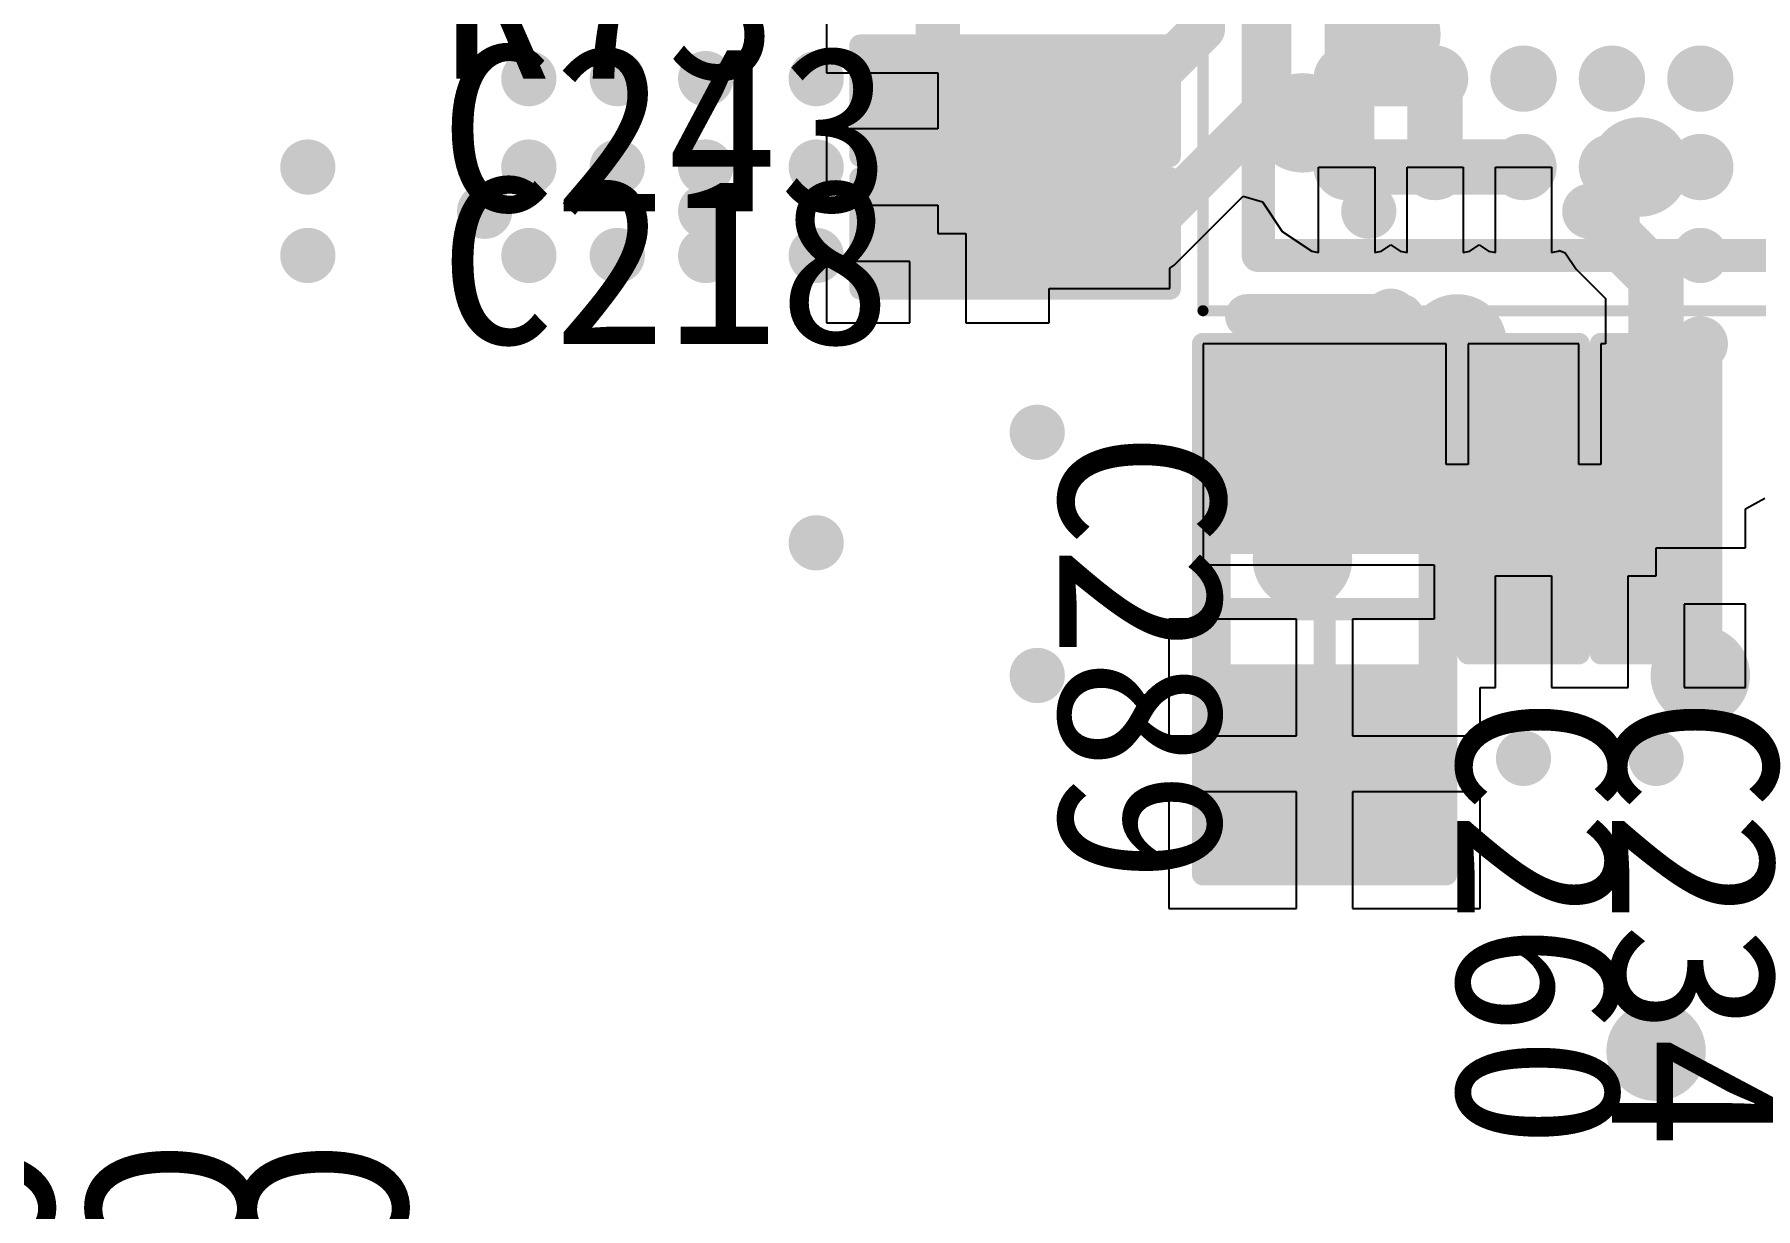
# Model space of a CAD drawing. Header units: millimetres. Extents: x 15 to 120, y 22 to 104.
# Drawn here: x 45.46 to 53.25, y 48.69 to 54 of the extents above; entities that cross this region are included whole.
import ezdxf

# ---------------------------------------------------------------- set-up
doc = ezdxf.new("R2010")
doc.units = ezdxf.units.MM
for name, color, linetype in [('BottomLayer', 5, 'Continuous'), ('Mechanical13', 56, 'Continuous'), ('Mechanical15', 56, 'Continuous'), ('MultiLayer', 9, 'Continuous'), ('TopLayer', 1, 'Continuous'), ('TopOverlay', 2, 'Continuous'), ('TopPaste', 8, 'Continuous'), ('TopSolder', 216, 'Continuous')]:
    doc.layers.add(name, color=color, linetype=linetype)

msp = doc.modelspace()

# ---------------------------------------------------------------- linework, layer by layer
at = {"layer": 'BottomLayer', "const_width": 0.125}
for points in [[(47.4375, 53.2, 1), (47.5625, 53.2, 1)], [(48.4375, 53.2, 1), (48.5625, 53.2, 1)], [(51.4375, 53.2, 1), (51.5625, 53.2, 1)], [(52.4375, 53.2, 1), (52.5625, 53.2, 1)], [(49.9375, 52.2, 1), (50.0625, 52.2, 1)], [(52.4375, 52.2, 1), (52.5625, 52.2, 1)], [(48.9375, 51.7, 1), (49.0625, 51.7, 1)], [(49.9375, 51.1, 1), (50.0625, 51.1, 1)]]:
    msp.add_lwpolyline(points, format="xyb", close=True, dxfattribs=at)
at = {"layer": 'Mechanical13', "const_width": 0.1}
for points in [[(51, 53), (51, 67)], [(49.585, 53.535), (49.585, 53.865)], [(49.585, 53.865), (50.215, 53.865)], [(50.215, 53.535), (50.215, 53.865)], [(49.585, 53.535), (50.215, 53.535)], [(49.585, 52.935), (49.585, 53.265)], [(49.585, 53.265), (50.215, 53.265)], [(50.215, 52.935), (50.215, 53.265)], [(51, 53), (65, 53)], [(49.585, 52.935), (50.215, 52.935)], [(50.825, 50.525), (50.825, 52.275)], [(50.825, 52.275), (51.775, 52.275)], [(51.775, 50.525), (51.775, 52.275)], [(52.035, 52.215), (52.365, 52.215)], [(52.035, 51.585), (52.035, 52.215)], [(52.365, 51.585), (52.365, 52.215)], [(52.635, 52.215), (52.965, 52.215)], [(52.635, 51.585), (52.635, 52.215)], [(52.965, 51.585), (52.965, 52.215)], [(52.035, 51.585), (52.365, 51.585)], [(52.635, 51.585), (52.965, 51.585)], [(50.825, 50.525), (51.775, 50.525)]]:
    msp.add_lwpolyline(points, dxfattribs=at)
at = {"layer": 'Mechanical13', "const_width": 0.05}
for points in [[(49.56, 53.865, 1), (49.61, 53.865, 1)], [(49.56, 53.865, 1), (49.61, 53.865, 1)], [(50.19, 53.865, 1), (50.24, 53.865, 1)], [(50.19, 53.865, 1), (50.24, 53.865, 1)], [(49.56, 53.535, 1), (49.61, 53.535, 1)], [(49.56, 53.535, 1), (49.61, 53.535, 1)], [(50.19, 53.535, 1), (50.24, 53.535, 1)], [(50.19, 53.535, 1), (50.24, 53.535, 1)], [(49.56, 53.265, 1), (49.61, 53.265, 1)], [(49.56, 53.265, 1), (49.61, 53.265, 1)], [(50.19, 53.265, 1), (50.24, 53.265, 1)], [(50.19, 53.265, 1), (50.24, 53.265, 1)], [(50.975, 53, 1), (51.025, 53, 1)], [(50.975, 53, 1), (51.025, 53, 1)], [(49.56, 52.935, 1), (49.61, 52.935, 1)], [(49.56, 52.935, 1), (49.61, 52.935, 1)], [(50.19, 52.935, 1), (50.24, 52.935, 1)], [(50.19, 52.935, 1), (50.24, 52.935, 1)], [(50.8, 52.275, 1), (50.85, 52.275, 1)], [(50.8, 52.275, 1), (50.85, 52.275, 1)], [(51.75, 52.275, 1), (51.8, 52.275, 1)], [(51.75, 52.275, 1), (51.8, 52.275, 1)], [(52.01, 52.215, 1), (52.06, 52.215, 1)], [(52.01, 52.215, 1), (52.06, 52.215, 1)], [(52.34, 52.215, 1), (52.39, 52.215, 1)], [(52.34, 52.215, 1), (52.39, 52.215, 1)], [(52.61, 52.215, 1), (52.66, 52.215, 1)], [(52.61, 52.215, 1), (52.66, 52.215, 1)], [(52.94, 52.215, 1), (52.99, 52.215, 1)], [(52.94, 52.215, 1), (52.99, 52.215, 1)], [(52.01, 51.585, 1), (52.06, 51.585, 1)], [(52.01, 51.585, 1), (52.06, 51.585, 1)], [(52.34, 51.585, 1), (52.39, 51.585, 1)], [(52.34, 51.585, 1), (52.39, 51.585, 1)], [(52.61, 51.585, 1), (52.66, 51.585, 1)], [(52.61, 51.585, 1), (52.66, 51.585, 1)], [(52.94, 51.585, 1), (52.99, 51.585, 1)], [(52.94, 51.585, 1), (52.99, 51.585, 1)], [(50.8, 50.525, 1), (50.85, 50.525, 1)], [(50.8, 50.525, 1), (50.85, 50.525, 1)], [(51.75, 50.525, 1), (51.8, 50.525, 1)], [(51.75, 50.525, 1), (51.8, 50.525, 1)]]:
    msp.add_lwpolyline(points, format="xyb", close=True, dxfattribs=at)
at = {"layer": 'Mechanical15'}
for points, const_width in [([(50.75, 52.75), (50.75, 67.25)], 0.05), ([(49.2, 53.45), (49.2, 53.95)], 0.1), ([(49.2, 53.95), (50.6, 53.95)], 0.1), ([(50.6, 53.45), (50.6, 53.95)], 0.1), ([(49.9, 53.535), (49.9, 53.865)], 0.1), ([(49.735, 53.7), (50.065, 53.7)], 0.1), ([(49.2, 53.45), (50.6, 53.45)], 0.1), ([(49.2, 52.85), (49.2, 53.35)], 0.1), ([(49.2, 53.35), (50.6, 53.35)], 0.1), ([(50.6, 52.85), (50.6, 53.35)], 0.1), ([(49.9, 52.935), (49.9, 53.265)], 0.1), ([(49.735, 53.1), (50.065, 53.1)], 0.1), ([(49.2, 52.85), (50.6, 52.85)], 0.1), ([(50.75, 52.75), (65.25, 52.75)], 0.05), ([(50.75, 50.2), (50.75, 52.6)], 0.1), ([(50.75, 52.6), (51.85, 52.6)], 0.1), ([(51.85, 50.2), (51.85, 52.6)], 0.1), ([(51.95, 52.6), (52.45, 52.6)], 0.1), ([(51.95, 51.2), (51.95, 52.6)], 0.1), ([(52.45, 51.2), (52.45, 52.6)], 0.1), ([(52.55, 52.6), (53.05, 52.6)], 0.1), ([(52.55, 51.2), (52.55, 52.6)], 0.1), ([(53.05, 51.2), (53.05, 52.6)], 0.1), ([(52.2, 51.735), (52.2, 52.065)], 0.1), ([(52.8, 51.735), (52.8, 52.065)], 0.1), ([(52.035, 51.9), (52.365, 51.9)], 0.1), ([(52.635, 51.9), (52.965, 51.9)], 0.1), ([(51.3, 50.925), (51.3, 51.875)], 0.1), ([(50.825, 51.4), (51.775, 51.4)], 0.1), ([(51.95, 51.2), (52.45, 51.2)], 0.1), ([(52.55, 51.2), (53.05, 51.2)], 0.1), ([(50.75, 50.2), (51.85, 50.2)], 0.1)]:
    msp.add_lwpolyline(points, dxfattribs=dict(at, const_width=const_width))
for points, const_width in [([(49.175, 53.95, 1), (49.225, 53.95, 1)], 0.05), ([(49.175, 53.95, 1), (49.225, 53.95, 1)], 0.05), ([(50.575, 53.95, 1), (50.625, 53.95, 1)], 0.05), ([(50.575, 53.95, 1), (50.625, 53.95, 1)], 0.05), ([(49.875, 53.865, 1), (49.925, 53.865, 1)], 0.05), ([(49.71, 53.7, 1), (49.76, 53.7, 1)], 0.05), ([(50.04, 53.7, 1), (50.09, 53.7, 1)], 0.05), ([(49.875, 53.535, 1), (49.925, 53.535, 1)], 0.05), ([(49.175, 53.45, 1), (49.225, 53.45, 1)], 0.05), ([(49.175, 53.45, 1), (49.225, 53.45, 1)], 0.05), ([(50.575, 53.45, 1), (50.625, 53.45, 1)], 0.05), ([(50.575, 53.45, 1), (50.625, 53.45, 1)], 0.05), ([(49.175, 53.35, 1), (49.225, 53.35, 1)], 0.05), ([(49.175, 53.35, 1), (49.225, 53.35, 1)], 0.05), ([(50.575, 53.35, 1), (50.625, 53.35, 1)], 0.05), ([(50.575, 53.35, 1), (50.625, 53.35, 1)], 0.05), ([(49.875, 53.265, 1), (49.925, 53.265, 1)], 0.05), ([(49.71, 53.1, 1), (49.76, 53.1, 1)], 0.05), ([(50.04, 53.1, 1), (50.09, 53.1, 1)], 0.05), ([(49.875, 52.935, 1), (49.925, 52.935, 1)], 0.05), ([(49.175, 52.85, 1), (49.225, 52.85, 1)], 0.05), ([(49.175, 52.85, 1), (49.225, 52.85, 1)], 0.05), ([(50.575, 52.85, 1), (50.625, 52.85, 1)], 0.05), ([(50.575, 52.85, 1), (50.625, 52.85, 1)], 0.05), ([(50.7375, 52.75, 1), (50.7625, 52.75, 1)], 0.025), ([(50.7375, 52.75, 1), (50.7625, 52.75, 1)], 0.025), ([(50.725, 52.6, 1), (50.775, 52.6, 1)], 0.05), ([(50.725, 52.6, 1), (50.775, 52.6, 1)], 0.05), ([(51.825, 52.6, 1), (51.875, 52.6, 1)], 0.05), ([(51.825, 52.6, 1), (51.875, 52.6, 1)], 0.05), ([(51.925, 52.6, 1), (51.975, 52.6, 1)], 0.05), ([(51.925, 52.6, 1), (51.975, 52.6, 1)], 0.05), ([(52.425, 52.6, 1), (52.475, 52.6, 1)], 0.05), ([(52.425, 52.6, 1), (52.475, 52.6, 1)], 0.05), ([(52.525, 52.6, 1), (52.575, 52.6, 1)], 0.05), ([(52.525, 52.6, 1), (52.575, 52.6, 1)], 0.05), ([(53.025, 52.6, 1), (53.075, 52.6, 1)], 0.05), ([(53.025, 52.6, 1), (53.075, 52.6, 1)], 0.05), ([(52.175, 52.065, 1), (52.225, 52.065, 1)], 0.05), ([(52.775, 52.065, 1), (52.825, 52.065, 1)], 0.05), ([(52.01, 51.9, 1), (52.06, 51.9, 1)], 0.05), ([(52.34, 51.9, 1), (52.39, 51.9, 1)], 0.05), ([(52.61, 51.9, 1), (52.66, 51.9, 1)], 0.05), ([(52.94, 51.9, 1), (52.99, 51.9, 1)], 0.05), ([(51.275, 51.875, 1), (51.325, 51.875, 1)], 0.05), ([(52.175, 51.735, 1), (52.225, 51.735, 1)], 0.05), ([(52.775, 51.735, 1), (52.825, 51.735, 1)], 0.05), ([(50.8, 51.4, 1), (50.85, 51.4, 1)], 0.05), ([(51.75, 51.4, 1), (51.8, 51.4, 1)], 0.05), ([(51.925, 51.2, 1), (51.975, 51.2, 1)], 0.05), ([(51.925, 51.2, 1), (51.975, 51.2, 1)], 0.05), ([(52.425, 51.2, 1), (52.475, 51.2, 1)], 0.05), ([(52.425, 51.2, 1), (52.475, 51.2, 1)], 0.05), ([(52.525, 51.2, 1), (52.575, 51.2, 1)], 0.05), ([(52.525, 51.2, 1), (52.575, 51.2, 1)], 0.05), ([(53.025, 51.2, 1), (53.075, 51.2, 1)], 0.05), ([(53.025, 51.2, 1), (53.075, 51.2, 1)], 0.05), ([(51.275, 50.925, 1), (51.325, 50.925, 1)], 0.05), ([(50.725, 50.2, 1), (50.775, 50.2, 1)], 0.05), ([(50.725, 50.2, 1), (50.775, 50.2, 1)], 0.05), ([(51.825, 50.2, 1), (51.875, 50.2, 1)], 0.05), ([(51.825, 50.2, 1), (51.875, 50.2, 1)], 0.05)]:
    msp.add_lwpolyline(points, format="xyb", close=True, dxfattribs=dict(at, const_width=const_width))
at = {"layer": 'MultiLayer'}
for points, const_width in [([(51.4875, 54, 1), (51.7125, 54, 1)], 0.225), ([(47.6375, 53.8, 1), (47.7625, 53.8, 1)], 0.125), ([(48.0375, 53.8, 1), (48.1625, 53.8, 1)], 0.125), ([(48.4375, 53.8, 1), (48.5625, 53.8, 1)], 0.125), ([(48.9375, 53.8, 1), (49.0625, 53.8, 1)], 0.125), ([(51.3375, 53.8, 1), (51.4625, 53.8, 1)], 0.125), ([(51.7375, 53.8, 1), (51.8625, 53.8, 1)], 0.125), ([(52.1375, 53.8, 1), (52.2625, 53.8, 1)], 0.125), ([(52.5375, 53.8, 1), (52.6625, 53.8, 1)], 0.125), ([(52.9375, 53.8, 1), (53.0625, 53.8, 1)], 0.125), ([(49.3625, 53.7, 1), (49.4875, 53.7, 1)], 0.125), ([(49.6125, 53.7, 1), (49.7375, 53.7, 1)], 0.125), ([(50.0625, 53.7, 1), (50.1875, 53.7, 1)], 0.125), ([(51.0875, 53.6, 1), (51.3125, 53.6, 1)], 0.225), ([(52.6125, 53.4, 1), (52.8375, 53.4, 1)], 0.225), ([(46.6375, 53.4, 1), (46.7625, 53.4, 1)], 0.125), ([(47.6375, 53.4, 1), (47.7625, 53.4, 1)], 0.125), ([(48.0375, 53.4, 1), (48.1625, 53.4, 1)], 0.125), ([(48.4375, 53.4, 1), (48.5625, 53.4, 1)], 0.125), ([(48.9375, 53.4, 1), (49.0625, 53.4, 1)], 0.125), ([(49.3375, 53.4, 1), (49.4625, 53.4, 1)], 0.125), ([(51.3375, 53.4, 1), (51.4625, 53.4, 1)], 0.125), ([(51.7375, 53.4, 1), (51.8625, 53.4, 1)], 0.125), ([(52.1375, 53.4, 1), (52.2625, 53.4, 1)], 0.125), ([(52.9375, 53.4, 1), (53.0625, 53.4, 1)], 0.125), ([(47.4375, 53.2, 1), (47.5625, 53.2, 1)], 0.125), ([(48.4375, 53.2, 1), (48.5625, 53.2, 1)], 0.125), ([(51.4375, 53.2, 1), (51.5625, 53.2, 1)], 0.125), ([(52.4375, 53.2, 1), (52.5625, 53.2, 1)], 0.125), ([(49.3645, 53.1, 1), (49.4895, 53.1, 1)], 0.125), ([(49.6145, 53.1, 1), (49.7395, 53.1, 1)], 0.125), ([(50.2875, 53.1, 1), (50.4125, 53.1, 1)], 0.125), ([(46.6375, 53, 1), (46.7625, 53, 1)], 0.125), ([(47.6375, 53, 1), (47.7625, 53, 1)], 0.125), ([(48.0375, 53, 1), (48.1625, 53, 1)], 0.125), ([(48.4375, 53, 1), (48.5625, 53, 1)], 0.125), ([(48.9375, 53, 1), (49.0625, 53, 1)], 0.125), ([(52.9375, 53, 1), (53.0625, 53, 1)], 0.125), ([(51.5375, 52.725, 1), (51.6625, 52.725, 1)], 0.125), ([(51.7875, 52.6, 1), (52.0125, 52.6, 1)], 0.225), ([(51.5375, 52.6, 1), (51.6625, 52.6, 1)], 0.125), ([(52.9375, 52.6, 1), (53.0625, 52.6, 1)], 0.125), ([(49.9375, 52.2, 1), (50.0625, 52.2, 1)], 0.125), ([(52.4375, 52.2, 1), (52.5625, 52.2, 1)], 0.125), ([(52.1375, 52.125, 1), (52.2625, 52.125, 1)], 0.125), ([(52.7375, 52.125, 1), (52.8625, 52.125, 1)], 0.125), ([(50.9625, 51.875, 1), (51.0875, 51.875, 1)], 0.125), ([(51.3125, 51.875, 1), (51.4375, 51.875, 1)], 0.125), ([(48.9375, 51.7, 1), (49.0625, 51.7, 1)], 0.125), ([(51.0875, 51.625, 1), (51.3125, 51.625, 1)], 0.225), ([(51.8375, 51.7, 1), (51.9625, 51.7, 1)], 0.125), ([(52.1375, 51.675, 1), (52.2625, 51.675, 1)], 0.125), ([(52.1375, 51.425, 1), (52.2625, 51.425, 1)], 0.125), ([(52.7375, 51.325, 1), (52.8625, 51.325, 1)], 0.125), ([(52.7375, 51.325, 1), (52.8625, 51.325, 1)], 0.125), ([(52.8875, 51.1, 1), (53.1125, 51.1, 1)], 0.225), ([(49.9375, 51.1, 1), (50.0625, 51.1, 1)], 0.125), ([(52.1375, 50.725, 1), (52.2625, 50.725, 1)], 0.125), ([(52.7375, 50.725, 1), (52.8625, 50.725, 1)], 0.125), ([(50.9375, 50.6, 1), (51.0625, 50.6, 1)], 0.125), ([(51.2375, 50.6, 1), (51.3625, 50.6, 1)], 0.125), ([(51.5375, 50.6, 1), (51.6625, 50.6, 1)], 0.125), ([(52.6875, 49.4, 1), (52.9125, 49.4, 1)], 0.225)]:
    msp.add_lwpolyline(points, format="xyb", close=True, dxfattribs=dict(at, const_width=const_width))
at = {"layer": 'TopLayer'}
for p, q in [((49.046, 54.104), (49.046, 53.827)), ((49.046, 53.827), (49.55, 53.827)), ((49.55, 53.827), (49.55, 53.573)), ((49.55, 53.573), (49.046, 53.573)), ((49.046, 53.573), (49.046, 53.296)), ((51.273, 53.0134), (51.273, 53.4)), ((51.273, 53.4), (51.527, 53.4)), ((51.527, 53.4), (51.527, 53.0134)), ((51.673, 53.0134), (51.673, 53.4)), ((51.673, 53.4), (51.927, 53.4)), ((51.927, 53.4), (51.927, 53.0134)), ((52.073, 53.0134), (52.073, 53.4)), ((52.073, 53.4), (52.327, 53.4)), ((52.327, 53.4), (52.327, 53.0134)), ((49.046, 53.296), (49.046, 53.227)), ((50.6192, 52.9558), (50.9322, 53.2688)), ((50.9322, 53.2688), (51.0194, 53.2424)), ((49.046, 53.227), (49.55, 53.227)), ((49.55, 53.227), (49.55, 53.1)), ((51.0194, 53.2424), (51.1087, 53.1087)), ((51.1087, 53.1087), (51.2424, 53.0194)), ((49.55, 53.1), (49.677, 53.1)), ((49.677, 53.1), (49.677, 52.696)), ((51.5576, 53.0194), (51.6, 53.0478)), ((51.6, 53.0478), (51.6424, 53.0194)), ((51.9576, 53.0194), (52, 53.0478)), ((52, 53.0478), (52.0424, 53.0194)), ((49.423, 52.973), (49.046, 52.973)), ((49.046, 52.973), (49.046, 52.696)), ((49.423, 52.696), (49.423, 52.973)), ((50.6, 52.943), (50.6192, 52.9558)), ((51.2424, 53.0194), (51.273, 53.0134)), ((51.527, 53.0134), (51.5576, 53.0194)), ((51.6424, 53.0194), (51.673, 53.0134)), ((51.927, 53.0134), (51.9576, 53.0194)), ((52.0424, 53.0194), (52.073, 53.0134)), ((52.327, 53.0134), (52.3576, 53.0194)), ((52.3576, 53.0194), (52.3626, 53.0228)), ((52.3626, 53.0228), (52.3881, 53.0122)), ((52.3881, 53.0122), (52.4378, 52.9378)), ((50.6, 52.85), (50.6, 52.943)), ((52.4378, 52.9378), (52.5706, 52.805)), ((50.054, 52.696), (50.054, 52.85)), ((50.054, 52.85), (50.6, 52.85)), ((52.5706, 52.805), (52.5706, 52.6)), ((49.046, 52.696), (49.423, 52.696)), ((49.677, 52.696), (50.054, 52.696)), ((51.85, 52.6), (50.75, 52.6)), ((50.75, 52.6), (50.75, 51.6)), ((51.85, 52.054), (51.85, 52.6)), ((52.45, 52.6), (51.95, 52.6)), ((51.95, 52.6), (51.95, 52.054)), ((52.45, 52.054), (52.45, 52.6)), ((52.5706, 52.6), (52.55, 52.6)), ((52.55, 52.6), (52.55, 52.054)), ((51.95, 52.054), (51.85, 52.054)), ((52.55, 52.054), (52.45, 52.054)), ((53.204, 51.8543), (53.2922, 51.9014)), ((53.204, 51.677), (53.204, 51.8543)), ((52.8, 51.55), (52.8, 51.677)), ((52.8, 51.677), (53.204, 51.677)), ((50.75, 51.6), (51.796, 51.6)), ((51.796, 51.6), (51.796, 51.354)), ((52.073, 51.046), (52.073, 51.55)), ((52.073, 51.55), (52.327, 51.55)), ((52.327, 51.55), (52.327, 51.046)), ((52.673, 51.046), (52.673, 51.55)), ((52.673, 51.55), (52.8, 51.55)), ((53.204, 51.423), (52.927, 51.423)), ((52.927, 51.423), (52.927, 51.046)), ((53.204, 51.046), (53.204, 51.423)), ((51.173, 51.354), (50.596, 51.354)), ((50.596, 51.354), (50.596, 50.827)), ((51.173, 50.827), (51.173, 51.354)), ((51.796, 51.354), (51.427, 51.354)), ((51.427, 51.354), (51.427, 50.827)), ((52.004, 50.827), (52.004, 51.046)), ((52.004, 51.046), (52.073, 51.046)), ((52.327, 51.046), (52.396, 51.046)), ((52.396, 51.046), (52.396, 51.046)), ((52.396, 51.046), (52.673, 51.046)), ((52.927, 51.046), (53.204, 51.046)), ((50.596, 50.827), (51.173, 50.827)), ((51.427, 50.827), (52.004, 50.827)), ((51.173, 50.573), (50.596, 50.573)), ((50.596, 50.573), (50.596, 50.046)), ((51.173, 50.046), (51.173, 50.573)), ((52.004, 50.573), (51.427, 50.573)), ((51.427, 50.573), (51.427, 50.046)), ((52.004, 50.046), (52.004, 50.573)), ((50.596, 50.046), (51.173, 50.046)), ((51.427, 50.046), (52.004, 50.046))]:
    msp.add_line(p, q, dxfattribs=at)
for points, const_width in [([(49.55, 53.7), (49.55, 54.9)], 0.2), ([(50.75, 54.025), (50.75, 54.675)], 0.2), ([(51.05, 53.675), (51.05, 54.475)], 0.2), ([(51.4, 53.8), (51.4, 54.2)], 0.2), ([(50.425, 53.7), (50.75, 54.025)], 0.2), ([(51.4, 53.8), (51.8, 53.8)], 0.25), ([(51.4, 53.4), (51.4, 53.8)], 0.25), ([(51.4, 53.8), (51.4, 53.8)], 0.2), ([(51.8, 53.4), (51.8, 53.8)], 0.25), ([(49.55, 53.1), (49.55, 53.7)], 0.2), ([(50.125, 53.7), (50.25, 53.7)], 0.15), ([(50.25, 53.7), (50.425, 53.7)], 0.15), ([(50.475, 53.1), (51.05, 53.675)], 0.2), ([(51.4, 53.4), (51.8, 53.4)], 0.25), ([(51.8, 53.4), (52.2, 53.4)], 0.25), ([(52.6, 53.1), (52.6, 53.4)], 0.25), ([(52.6, 53.1), (52.8, 52.9)], 0.25), ([(52.8, 52.3), (52.8, 52.9)], 0.25)]:
    msp.add_lwpolyline(points, dxfattribs=dict(at, const_width=const_width))
for points, const_width in [([(50.7, 54.025, 1), (50.8, 54.025, 1)], 0.1), ([(50.7, 54.025, 1), (50.8, 54.025, 1)], 0.1), ([(47.6375, 53.8, 1), (47.7625, 53.8, 1)], 0.125), ([(48.0375, 53.8, 1), (48.1625, 53.8, 1)], 0.125), ([(48.4375, 53.8, 1), (48.5625, 53.8, 1)], 0.125), ([(51.325, 53.8, 1), (51.475, 53.8, 1)], 0.15), ([(51.3375, 53.8, 1), (51.4625, 53.8, 1)], 0.125), ([(51.3375, 53.8, 1), (51.4625, 53.8, 1)], 0.125), ([(51.3375, 53.8, 1), (51.4625, 53.8, 1)], 0.125), ([(51.35, 53.8, 1), (51.45, 53.8, 1)], 0.1), ([(51.35, 53.8, 1), (51.45, 53.8, 1)], 0.1), ([(51.35, 53.8, 1), (51.45, 53.8, 1)], 0.1), ([(51.725, 53.8, 1), (51.875, 53.8, 1)], 0.15), ([(51.7375, 53.8, 1), (51.8625, 53.8, 1)], 0.125), ([(51.7375, 53.8, 1), (51.8625, 53.8, 1)], 0.125), ([(51.7375, 53.8, 1), (51.8625, 53.8, 1)], 0.125), ([(52.125, 53.8, 1), (52.275, 53.8, 1)], 0.15), ([(52.1375, 53.8, 1), (52.2625, 53.8, 1)], 0.125), ([(52.525, 53.8, 1), (52.675, 53.8, 1)], 0.15), ([(52.5375, 53.8, 1), (52.6625, 53.8, 1)], 0.125), ([(52.925, 53.8, 1), (53.075, 53.8, 1)], 0.15), ([(52.9375, 53.8, 1), (53.0625, 53.8, 1)], 0.125), ([(49.3625, 53.7, 1), (49.4875, 53.7, 1)], 0.125), ([(49.6125, 53.7, 1), (49.7375, 53.7, 1)], 0.125), ([(50.0625, 53.7, 1), (50.1875, 53.7, 1)], 0.125), ([(49.5, 53.7, 1), (49.6, 53.7, 1)], 0.1), ([(49.5, 53.7, 1), (49.6, 53.7, 1)], 0.1), ([(50.0875, 53.7, 1), (50.1625, 53.7, 1)], 0.075), ([(50.2125, 53.7, 1), (50.2875, 53.7, 1)], 0.075), ([(50.2125, 53.7, 1), (50.2875, 53.7, 1)], 0.075), ([(50.375, 53.7, 1), (50.475, 53.7, 1)], 0.1), ([(50.3875, 53.7, 1), (50.4625, 53.7, 1)], 0.075), ([(51, 53.675, 1), (51.1, 53.675, 1)], 0.1), ([(51, 53.675, 1), (51.1, 53.675, 1)], 0.1), ([(46.6375, 53.4, 1), (46.7625, 53.4, 1)], 0.125), ([(47.6375, 53.4, 1), (47.7625, 53.4, 1)], 0.125), ([(48.0375, 53.4, 1), (48.1625, 53.4, 1)], 0.125), ([(48.4375, 53.4, 1), (48.5625, 53.4, 1)], 0.125), ([(51.325, 53.4, 1), (51.475, 53.4, 1)], 0.15), ([(51.3375, 53.4, 1), (51.4625, 53.4, 1)], 0.125), ([(51.3375, 53.4, 1), (51.4625, 53.4, 1)], 0.125), ([(51.3375, 53.4, 1), (51.4625, 53.4, 1)], 0.125), ([(51.725, 53.4, 1), (51.875, 53.4, 1)], 0.15), ([(51.7375, 53.4, 1), (51.8625, 53.4, 1)], 0.125), ([(51.7375, 53.4, 1), (51.8625, 53.4, 1)], 0.125), ([(51.7375, 53.4, 1), (51.8625, 53.4, 1)], 0.125), ([(51.7375, 53.4, 1), (51.8625, 53.4, 1)], 0.125), ([(52.125, 53.4, 1), (52.275, 53.4, 1)], 0.15), ([(52.1375, 53.4, 1), (52.2625, 53.4, 1)], 0.125), ([(52.1375, 53.4, 1), (52.2625, 53.4, 1)], 0.125), ([(52.525, 53.4, 1), (52.675, 53.4, 1)], 0.15), ([(52.5375, 53.4, 1), (52.6625, 53.4, 1)], 0.125), ([(52.925, 53.4, 1), (53.075, 53.4, 1)], 0.15), ([(52.9375, 53.4, 1), (53.0625, 53.4, 1)], 0.125), ([(49.3645, 53.1, 1), (49.4895, 53.1, 1)], 0.125), ([(49.5, 53.1, 1), (49.6, 53.1, 1)], 0.1), ([(49.6145, 53.1, 1), (49.7395, 53.1, 1)], 0.125), ([(50.2875, 53.1, 1), (50.4125, 53.1, 1)], 0.125), ([(50.425, 53.1, 1), (50.525, 53.1, 1)], 0.1), ([(52.5375, 53.1, 1), (52.6625, 53.1, 1)], 0.125), ([(52.5375, 53.1, 1), (52.6625, 53.1, 1)], 0.125), ([(46.6375, 53, 1), (46.7625, 53, 1)], 0.125), ([(47.6375, 53, 1), (47.7625, 53, 1)], 0.125), ([(48.0375, 53, 1), (48.1625, 53, 1)], 0.125), ([(48.4375, 53, 1), (48.5625, 53, 1)], 0.125), ([(52.7375, 52.9, 1), (52.8625, 52.9, 1)], 0.125), ([(52.7375, 52.9, 1), (52.8625, 52.9, 1)], 0.125), ([(52.7375, 52.3, 1), (52.8625, 52.3, 1)], 0.125), ([(52.1375, 52.125, 1), (52.2625, 52.125, 1)], 0.125), ([(52.7375, 52.125, 1), (52.8625, 52.125, 1)], 0.125), ([(50.9625, 51.875, 1), (51.0875, 51.875, 1)], 0.125), ([(51.3125, 51.875, 1), (51.4375, 51.875, 1)], 0.125), ([(52.1375, 51.675, 1), (52.2625, 51.675, 1)], 0.125), ([(52.1375, 51.425, 1), (52.2625, 51.425, 1)], 0.125), ([(52.1375, 50.725, 1), (52.2625, 50.725, 1)], 0.125), ([(52.7375, 50.725, 1), (52.8625, 50.725, 1)], 0.125), ([(50.9375, 50.6, 1), (51.0625, 50.6, 1)], 0.125), ([(51.2375, 50.6, 1), (51.3625, 50.6, 1)], 0.125), ([(51.5375, 50.6, 1), (51.6625, 50.6, 1)], 0.125)]:
    msp.add_lwpolyline(points, format="xyb", close=True, dxfattribs=dict(at, const_width=const_width))
for points in [[(49.3, 53.85), (49.3, 53.55), (49.8, 53.85), (49.8, 53.55)], [(50, 53.85), (50, 53.55), (50.5, 53.85), (50.5, 53.55)], [(49.3, 53.25), (49.3, 52.95), (49.8, 53.25), (49.8, 52.95)], [(50, 53.25), (50, 52.95), (50.5, 53.25), (50.5, 52.95)], [(50.85, 51.7), (51.75, 51.7), (50.85, 52.5), (51.75, 52.5)], [(52.05, 52), (52.35, 52), (52.05, 52.5), (52.35, 52.5)], [(52.65, 52), (52.95, 52), (52.65, 52.5), (52.95, 52.5)], [(52.05, 51.3), (52.35, 51.3), (52.05, 51.8), (52.35, 51.8)], [(52.65, 51.3), (52.95, 51.3), (52.65, 51.8), (52.95, 51.8)], [(50.85, 50.3), (51.75, 50.3), (50.85, 51.1), (51.75, 51.1)]]:
    msp.add_solid(points, dxfattribs=at)
at = {"layer": 'TopOverlay'}
for points, const_width in [([(51, 53), (51, 67)], 0.15), ([(51, 53), (64.7, 53)], 0.15), ([(50.95, 52.7251), (51.65, 52.7251)], 0.2)]:
    msp.add_lwpolyline(points, dxfattribs=dict(at, const_width=const_width))
for points, const_width in [([(50.9625, 53, 1), (51.0375, 53, 1)], 0.075), ([(50.9625, 53, 1), (51.0375, 53, 1)], 0.075), ([(50.9, 52.7251, 1), (51, 52.7251, 1)], 0.1), ([(51.6, 52.7251, 1), (51.7, 52.7251, 1)], 0.1)]:
    msp.add_lwpolyline(points, format="xyb", close=True, dxfattribs=dict(at, const_width=const_width))
at = {"layer": 'TopPaste', "const_width": 0.15}
for points in [[(51.325, 53.8, 1), (51.475, 53.8, 1)], [(51.325, 53.8, 1), (51.475, 53.8, 1)], [(51.725, 53.8, 1), (51.875, 53.8, 1)], [(51.725, 53.8, 1), (51.875, 53.8, 1)], [(52.125, 53.8, 1), (52.275, 53.8, 1)], [(52.125, 53.8, 1), (52.275, 53.8, 1)], [(52.525, 53.8, 1), (52.675, 53.8, 1)], [(52.525, 53.8, 1), (52.675, 53.8, 1)], [(52.925, 53.8, 1), (53.075, 53.8, 1)], [(52.925, 53.8, 1), (53.075, 53.8, 1)], [(51.325, 53.4, 1), (51.475, 53.4, 1)], [(51.325, 53.4, 1), (51.475, 53.4, 1)], [(51.725, 53.4, 1), (51.875, 53.4, 1)], [(51.725, 53.4, 1), (51.875, 53.4, 1)], [(52.125, 53.4, 1), (52.275, 53.4, 1)], [(52.125, 53.4, 1), (52.275, 53.4, 1)], [(52.525, 53.4, 1), (52.675, 53.4, 1)], [(52.525, 53.4, 1), (52.675, 53.4, 1)], [(52.925, 53.4, 1), (53.075, 53.4, 1)], [(52.925, 53.4, 1), (53.075, 53.4, 1)]]:
    msp.add_lwpolyline(points, format="xyb", close=True, dxfattribs=at)
at = {"layer": 'TopPaste'}
for points in [[(49.3, 53.85), (49.3, 53.55), (49.8, 53.85), (49.8, 53.55)], [(49.3, 53.85), (49.3, 53.55), (49.8, 53.85), (49.8, 53.55)], [(50, 53.85), (50, 53.55), (50.5, 53.85), (50.5, 53.55)], [(50, 53.85), (50, 53.55), (50.5, 53.85), (50.5, 53.55)], [(49.3, 53.25), (49.3, 52.95), (49.8, 53.25), (49.8, 52.95)], [(49.3, 53.25), (49.3, 52.95), (49.8, 53.25), (49.8, 52.95)], [(50, 53.25), (50, 52.95), (50.5, 53.25), (50.5, 52.95)], [(50, 53.25), (50, 52.95), (50.5, 53.25), (50.5, 52.95)], [(50.85, 51.7), (51.75, 51.7), (50.85, 52.5), (51.75, 52.5)], [(50.85, 51.7), (51.75, 51.7), (50.85, 52.5), (51.75, 52.5)], [(52.05, 52), (52.35, 52), (52.05, 52.5), (52.35, 52.5)], [(52.05, 52), (52.35, 52), (52.05, 52.5), (52.35, 52.5)], [(52.65, 52), (52.95, 52), (52.65, 52.5), (52.95, 52.5)], [(52.65, 52), (52.95, 52), (52.65, 52.5), (52.95, 52.5)], [(52.05, 51.3), (52.35, 51.3), (52.05, 51.8), (52.35, 51.8)], [(52.05, 51.3), (52.35, 51.3), (52.05, 51.8), (52.35, 51.8)], [(52.65, 51.3), (52.95, 51.3), (52.65, 51.8), (52.95, 51.8)], [(52.65, 51.3), (52.95, 51.3), (52.65, 51.8), (52.95, 51.8)], [(50.85, 50.3), (51.75, 50.3), (50.85, 51.1), (51.75, 51.1)], [(50.85, 50.3), (51.75, 50.3), (50.85, 51.1), (51.75, 51.1)]]:
    msp.add_solid(points, dxfattribs=at)
at = {"layer": 'TopSolder', "const_width": 0.11}
for points in [[(51.345, 53.8, 1), (51.455, 53.8, 1)], [(51.345, 53.8, 1), (51.455, 53.8, 1)], [(51.745, 53.8, 1), (51.855, 53.8, 1)], [(51.745, 53.8, 1), (51.855, 53.8, 1)], [(52.145, 53.8, 1), (52.255, 53.8, 1)], [(52.145, 53.8, 1), (52.255, 53.8, 1)], [(52.545, 53.8, 1), (52.655, 53.8, 1)], [(52.545, 53.8, 1), (52.655, 53.8, 1)], [(52.945, 53.8, 1), (53.055, 53.8, 1)], [(52.945, 53.8, 1), (53.055, 53.8, 1)], [(51.345, 53.4, 1), (51.455, 53.4, 1)], [(51.345, 53.4, 1), (51.455, 53.4, 1)], [(51.745, 53.4, 1), (51.855, 53.4, 1)], [(51.745, 53.4, 1), (51.855, 53.4, 1)], [(52.145, 53.4, 1), (52.255, 53.4, 1)], [(52.145, 53.4, 1), (52.255, 53.4, 1)], [(52.545, 53.4, 1), (52.655, 53.4, 1)], [(52.545, 53.4, 1), (52.655, 53.4, 1)], [(52.945, 53.4, 1), (53.055, 53.4, 1)], [(52.945, 53.4, 1), (53.055, 53.4, 1)]]:
    msp.add_lwpolyline(points, format="xyb", close=True, dxfattribs=at)
at = {"layer": 'TopSolder'}
for points in [[(49.25, 53.9), (49.25, 53.5), (49.85, 53.9), (49.85, 53.5)], [(49.25, 53.9), (49.25, 53.5), (49.85, 53.9), (49.85, 53.5)], [(49.95, 53.9), (49.95, 53.5), (50.55, 53.9), (50.55, 53.5)], [(49.95, 53.9), (49.95, 53.5), (50.55, 53.9), (50.55, 53.5)], [(49.25, 53.3), (49.25, 52.9), (49.85, 53.3), (49.85, 52.9)], [(49.25, 53.3), (49.25, 52.9), (49.85, 53.3), (49.85, 52.9)], [(49.95, 53.3), (49.95, 52.9), (50.55, 53.3), (50.55, 52.9)], [(49.95, 53.3), (49.95, 52.9), (50.55, 53.3), (50.55, 52.9)], [(50.8, 51.65), (51.8, 51.65), (50.8, 52.55), (51.8, 52.55)], [(50.8, 51.65), (51.8, 51.65), (50.8, 52.55), (51.8, 52.55)], [(52, 51.95), (52.4, 51.95), (52, 52.55), (52.4, 52.55)], [(52, 51.95), (52.4, 51.95), (52, 52.55), (52.4, 52.55)], [(52.6, 51.95), (53, 51.95), (52.6, 52.55), (53, 52.55)], [(52.6, 51.95), (53, 51.95), (52.6, 52.55), (53, 52.55)], [(52, 51.25), (52.4, 51.25), (52, 51.85), (52.4, 51.85)], [(52, 51.25), (52.4, 51.25), (52, 51.85), (52.4, 51.85)], [(52.6, 51.25), (53, 51.25), (52.6, 51.85), (53, 51.85)], [(52.6, 51.25), (53, 51.25), (52.6, 51.85), (53, 51.85)], [(50.8, 50.25), (51.8, 50.25), (50.8, 51.15), (51.8, 51.15)], [(50.8, 50.25), (51.8, 50.25), (50.8, 51.15), (51.8, 51.15)]]:
    msp.add_solid(points, dxfattribs=at)

# ---------------------------------------------------------------- texts
at = {"layer": 'TopOverlay'}
for s, rotation, p in [('R73', 360, (47.3, 53.8)), ('C243', 360, (47.3, 53.2)), ('C218', 360, (47.3, 52.6)), ('C289', 270, (50.1, 52.2)), ('C260', 270, (51.9, 51)), ('C234', 270, (52.6, 51)), ('C306', 270, (44.8, 49)), ('C305', 270, (45.7, 49)), ('C304', 270, (46.4, 49))]:
    msp.add_text(s, height=0.75, rotation=rotation, dxfattribs=at).set_placement(p)

doc.saveas('drawing.dxf')
